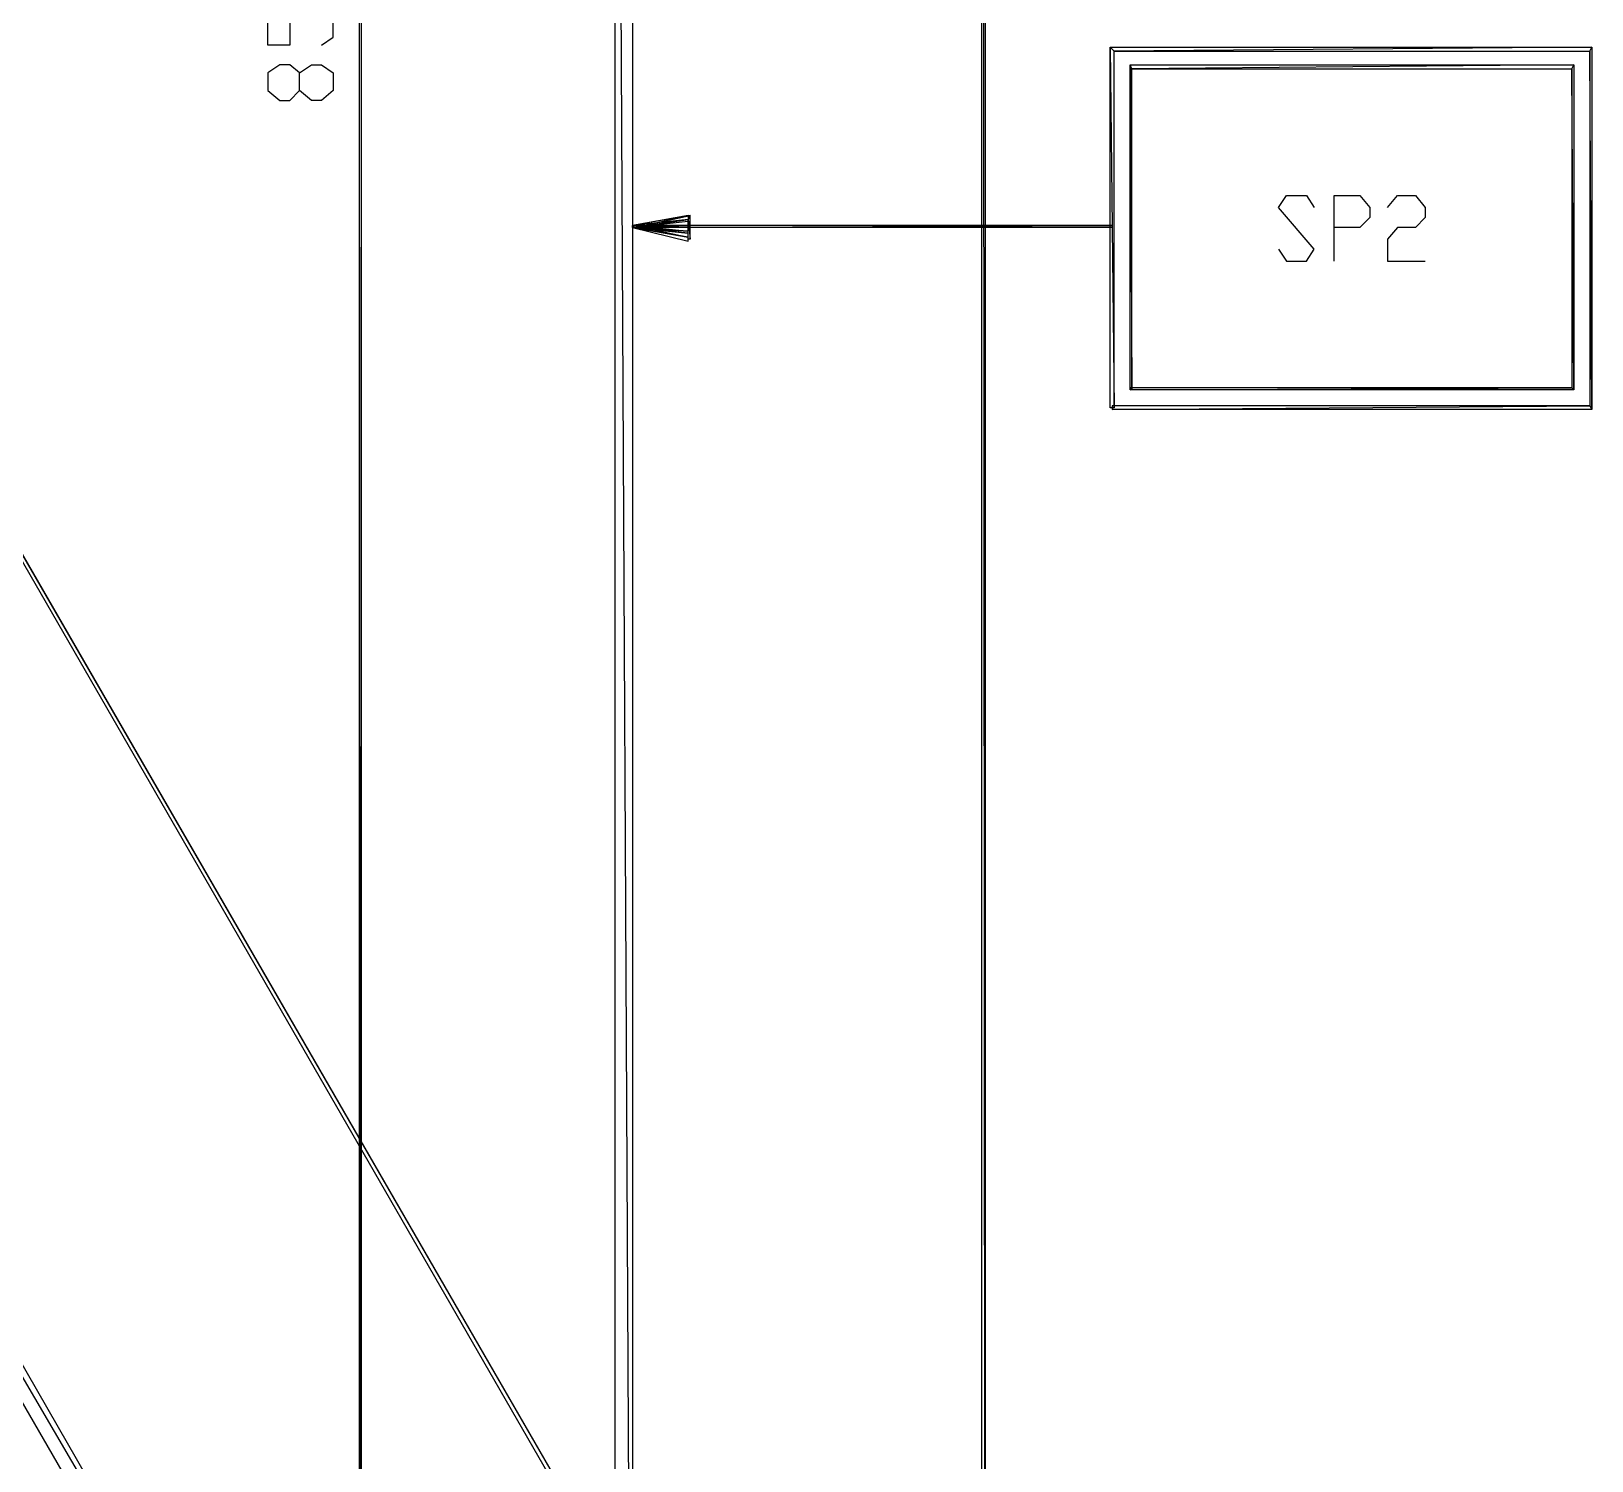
# Model space of a CAD drawing. Header units: millimetres. Extents: x 43 to 784, y -702 to -31.
# Drawn here: x 628.9 to 723.4, y -614.1 to -527.6 of the extents above; entities that cross this region are included whole.
import ezdxf

# ---------------------------------------------------------------- set-up
doc = ezdxf.new("R2010")
doc.units = ezdxf.units.MM
doc.layers.add('PDF_LINES', color=4, linetype='Continuous')

msp = doc.modelspace()

# ---------------------------------------------------------------- linework, layer by layer
at = {"layer": 'PDF_LINES'}
for p, q in [((454.6, -258.28), (686.68, -660.28)), ((454.6, -258.28), (686.68, -660.28)), ((686.44, -660.4), (454.6, -258.28)), ((686.68, -660.28), (454.72, -258.28)), ((686.68, -647.92), (686.44, -293.56)), ((686.44, -293.56), (686.44, -647.92)), ((686.68, -647.92), (686.44, -293.56)), ((686.68, -293.56), (686.68, -647.92)), ((665.32, -660.4), (664.24, -449.08)), ((664.24, -449.08), (664.24, -660.4)), ((665.32, -660.4), (664.24, -449.08)), ((665.32, -449.08), (665.32, -660.4)), ((648.88, -682.12), (648.76, -458.56)), ((648.76, -458.56), (648.76, -682.12)), ((648.88, -682.12), (648.76, -458.56)), ((648.88, -458.56), (648.88, -682.12)), ((659.2, -661.72), (567.04, -502.12)), ((566.08, -502.72), (659.2, -661.72)), ((566.08, -502.72), (659.2, -661.72)), ((658.24, -662.32), (566.08, -502.72)), ((643.24, -528.4), (643.24, -526.24)), ((644.56, -526.72), (644.56, -528.4)), ((647.2, -527.92), (647.2, -526.72)), ((646.48, -528.4), (647.2, -527.92)), ((644.56, -528.4), (643.24, -528.4)), ((694.48, -528.76), (694.24, -528.52)), ((694.24, -528.52), (723.4, -528.52)), ((694.48, -528.76), (694.24, -528.52)), ((694.24, -528.52), (694.48, -550.36)), ((694.24, -528.52), (694.48, -550.36)), ((694.24, -550.36), (694.24, -528.52)), ((723.4, -528.52), (694.48, -528.76)), ((723.4, -528.52), (694.48, -528.76)), ((694.48, -528.76), (723.28, -528.76)), ((694.48, -550.36), (694.48, -528.76)), ((723.28, -528.76), (723.4, -528.52)), ((723.28, -528.76), (723.4, -528.52)), ((723.4, -550.48), (723.28, -528.76)), ((723.28, -528.76), (723.28, -550.24)), ((723.4, -550.48), (723.28, -528.76)), ((723.4, -528.52), (723.4, -550.48)), ((643.96, -529.6), (643.24, -530.08)), ((643.24, -530.08), (643.24, -531.16)), ((644.56, -529.6), (643.96, -529.6)), ((645.16, -530.08), (644.56, -529.6)), ((645.16, -530.08), (645.88, -529.6)), ((645.16, -531.16), (645.16, -530.08)), ((645.88, -529.6), (646.48, -529.6)), ((646.48, -529.6), (647.2, -530.08)), ((647.2, -530.08), (647.2, -531.16)), ((695.56, -529.84), (695.44, -529.6)), ((695.44, -529.6), (722.32, -529.6)), ((695.56, -529.84), (695.44, -529.6)), ((695.44, -529.6), (695.56, -549.28)), ((695.44, -529.6), (695.56, -549.28)), ((695.44, -549.28), (695.44, -529.6)), ((722.32, -529.6), (695.56, -529.84)), ((722.32, -529.6), (695.56, -529.84)), ((695.56, -529.84), (722.2, -529.84)), ((695.56, -549.28), (695.56, -529.84)), ((722.2, -529.84), (722.32, -529.6)), ((722.2, -529.84), (722.32, -529.6)), ((722.32, -549.28), (722.2, -529.84)), ((722.2, -529.84), (722.2, -549.16)), ((722.32, -549.28), (722.2, -529.84)), ((722.32, -529.6), (722.32, -549.28)), ((643.24, -531.16), (643.96, -531.76)), ((643.96, -531.76), (644.56, -531.76)), ((644.56, -531.76), (645.16, -531.16)), ((645.88, -531.76), (645.16, -531.16)), ((646.48, -531.76), (645.88, -531.76)), ((647.2, -531.16), (646.48, -531.76)), ((704.44, -538.24), (704.92, -537.52)), ((704.92, -537.52), (706.12, -537.52)), ((706.12, -537.52), (706.6, -538.24)), ((707.8, -541.48), (707.8, -537.52)), ((707.8, -537.52), (709.36, -537.52)), ((709.36, -537.52), (709.96, -538.24)), ((711.04, -538.24), (711.64, -537.52)), ((711.64, -537.52), (712.72, -537.52)), ((712.72, -537.52), (713.32, -538.24)), ((706.6, -540.76), (704.44, -538.24)), ((709.96, -538.24), (709.96, -538.84)), ((713.32, -538.24), (713.32, -538.84)), ((668.8, -538.72), (665.32, -539.32)), ((668.68, -538.72), (665.32, -539.32)), ((668.68, -538.96), (665.32, -539.32)), ((665.32, -539.44), (665.44, -539.32)), ((665.32, -539.32), (665.44, -539.44)), ((665.32, -539.44), (665.44, -539.32)), ((665.32, -539.32), (665.44, -539.44)), ((665.32, -539.44), (665.44, -539.32)), ((665.32, -539.32), (665.44, -539.44)), ((665.32, -539.44), (665.32, -539.32)), ((665.32, -539.32), (668.68, -539.44)), ((665.32, -539.32), (665.32, -539.44)), ((665.32, -539.44), (668.68, -539.32)), ((668.68, -539.32), (665.32, -539.32)), ((665.32, -539.44), (668.68, -539.32)), ((665.32, -539.32), (665.32, -539.44)), ((665.32, -539.44), (694.36, -539.32)), ((694.36, -539.32), (665.32, -539.32)), ((665.32, -539.44), (694.36, -539.32)), ((668.68, -540.04), (665.32, -539.44)), ((665.32, -539.44), (668.68, -540.28)), ((668.68, -540.04), (665.32, -539.44)), ((668.68, -539.8), (665.32, -539.44)), ((665.32, -539.44), (668.68, -540.04)), ((668.68, -539.8), (665.32, -539.44)), ((668.68, -539.68), (665.32, -539.44)), ((665.32, -539.44), (668.68, -539.8)), ((668.68, -539.68), (665.32, -539.44)), ((668.68, -539.44), (665.32, -539.44)), ((665.32, -539.44), (668.68, -539.68)), ((668.68, -539.44), (665.32, -539.44)), ((668.68, -539.44), (665.32, -539.44)), ((694.36, -539.44), (665.32, -539.44)), ((665.44, -539.44), (668.8, -538.72)), ((665.44, -539.44), (668.8, -538.72)), ((665.44, -539.44), (668.68, -538.72)), ((665.44, -539.44), (668.68, -538.72)), ((668.68, -538.96), (665.44, -539.44)), ((668.68, -538.96), (665.44, -539.44)), ((665.44, -539.44), (668.68, -538.96)), ((665.44, -539.44), (668.68, -538.96)), ((668.68, -539.08), (665.44, -539.44)), ((665.44, -539.32), (668.68, -540.04)), ((665.44, -539.32), (668.68, -539.8)), ((665.44, -539.32), (668.68, -539.68)), ((668.8, -538.72), (668.68, -538.96)), ((668.8, -538.72), (668.68, -538.96)), ((668.68, -538.72), (668.68, -538.96)), ((668.68, -538.96), (668.8, -540.16)), ((668.68, -538.96), (668.8, -540.16)), ((668.68, -540.16), (668.68, -538.96)), ((668.68, -538.96), (668.68, -539.08)), ((668.68, -539.32), (668.68, -539.44)), ((668.68, -539.68), (668.68, -539.44)), ((668.8, -540.16), (668.8, -538.72)), ((694.36, -539.32), (694.36, -539.44)), ((709.36, -539.44), (707.8, -539.44)), ((709.96, -538.84), (709.36, -539.44)), ((711.64, -539.44), (711.04, -540.16)), ((712.72, -539.44), (711.64, -539.44)), ((713.32, -538.84), (712.72, -539.44)), ((668.68, -539.8), (668.68, -539.68)), ((668.68, -540.04), (668.68, -539.8)), ((668.68, -540.28), (668.68, -540.04)), ((668.8, -540.16), (668.68, -540.16)), ((711.04, -540.16), (711.04, -541.48)), ((704.44, -540.76), (704.92, -541.48)), ((706.12, -541.48), (706.6, -540.76)), ((704.92, -541.48), (706.12, -541.48)), ((711.04, -541.48), (713.32, -541.48)), ((695.44, -549.16), (695.44, -549.28)), ((695.44, -549.28), (722.2, -549.16)), ((722.2, -549.16), (695.44, -549.16)), ((695.44, -549.28), (722.2, -549.16)), ((722.32, -549.28), (695.44, -549.28)), ((695.56, -549.28), (695.44, -549.28)), ((722.2, -549.16), (722.32, -549.28)), ((722.2, -549.16), (722.32, -549.28)), ((694.48, -550.36), (694.24, -550.36)), ((694.36, -550.24), (694.36, -550.48)), ((694.36, -550.48), (723.28, -550.24)), ((723.28, -550.24), (694.36, -550.24)), ((694.36, -550.48), (723.28, -550.24)), ((723.4, -550.48), (694.36, -550.48)), ((723.28, -550.24), (723.4, -550.48)), ((723.28, -550.24), (723.4, -550.48))]:
    msp.add_line(p, q, dxfattribs=at)

doc.saveas('drawing.dxf')
